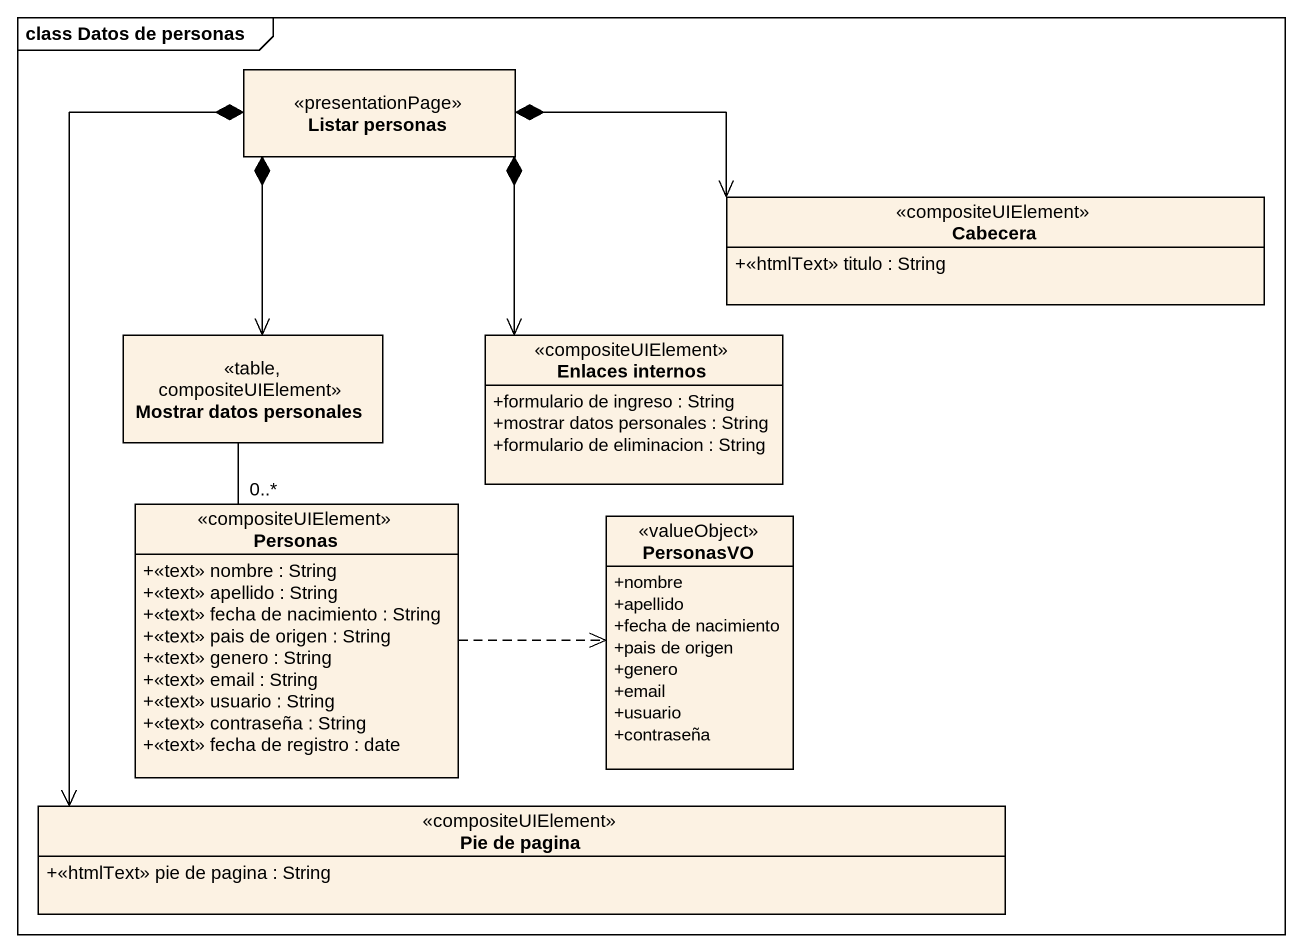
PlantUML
@startuml
mainframe class Datos de personas
hide circle
hide empty members
skinparam classAttributeIconSize 0
class "Listar personas" as Listar_personas <<presentationPage>>
class Cabecera <<compositeUIElement>> {
  +<<htmlText>> titulo : String
}
class "Mostrar datos personales" as Mostrar_datos_personales <<table, compositeUIElement>>
class "Enlaces internos" as Enlaces_internos <<compositeUIElement>> {
  +formulario de ingreso : String
  +mostrar datos personales : String
  +formulario de eliminacion : String
}
class Personas <<compositeUIElement>> {
  +<<text>> nombre : String
  +<<text>> apellido : String
  +<<text>> fecha de nacimiento : String
  +<<text>> pais de origen : String
  +<<text>> genero : String
  +<<text>> email : String
  +<<text>> usuario : String
  +<<text>> contraseña : String
  +<<text>> fecha de registro : date
}
class PersonasVO <<valueObject>> {
  +nombre
  +apellido
  +fecha de nacimiento
  +pais de origen
  +genero
  +email
  +usuario
  +contraseña
}
class "Pie de pagina" as Pie_de_pagina <<compositeUIElement>> {
  +<<htmlText>> pie de pagina : String
}
Listar_personas *-right-> Cabecera
Listar_personas *--> Mostrar_datos_personales
Listar_personas *--> Enlaces_internos
Listar_personas *--> Pie_de_pagina
Mostrar_datos_personales -- "0..*" Personas
Personas .right.> PersonasVO
@enduml
